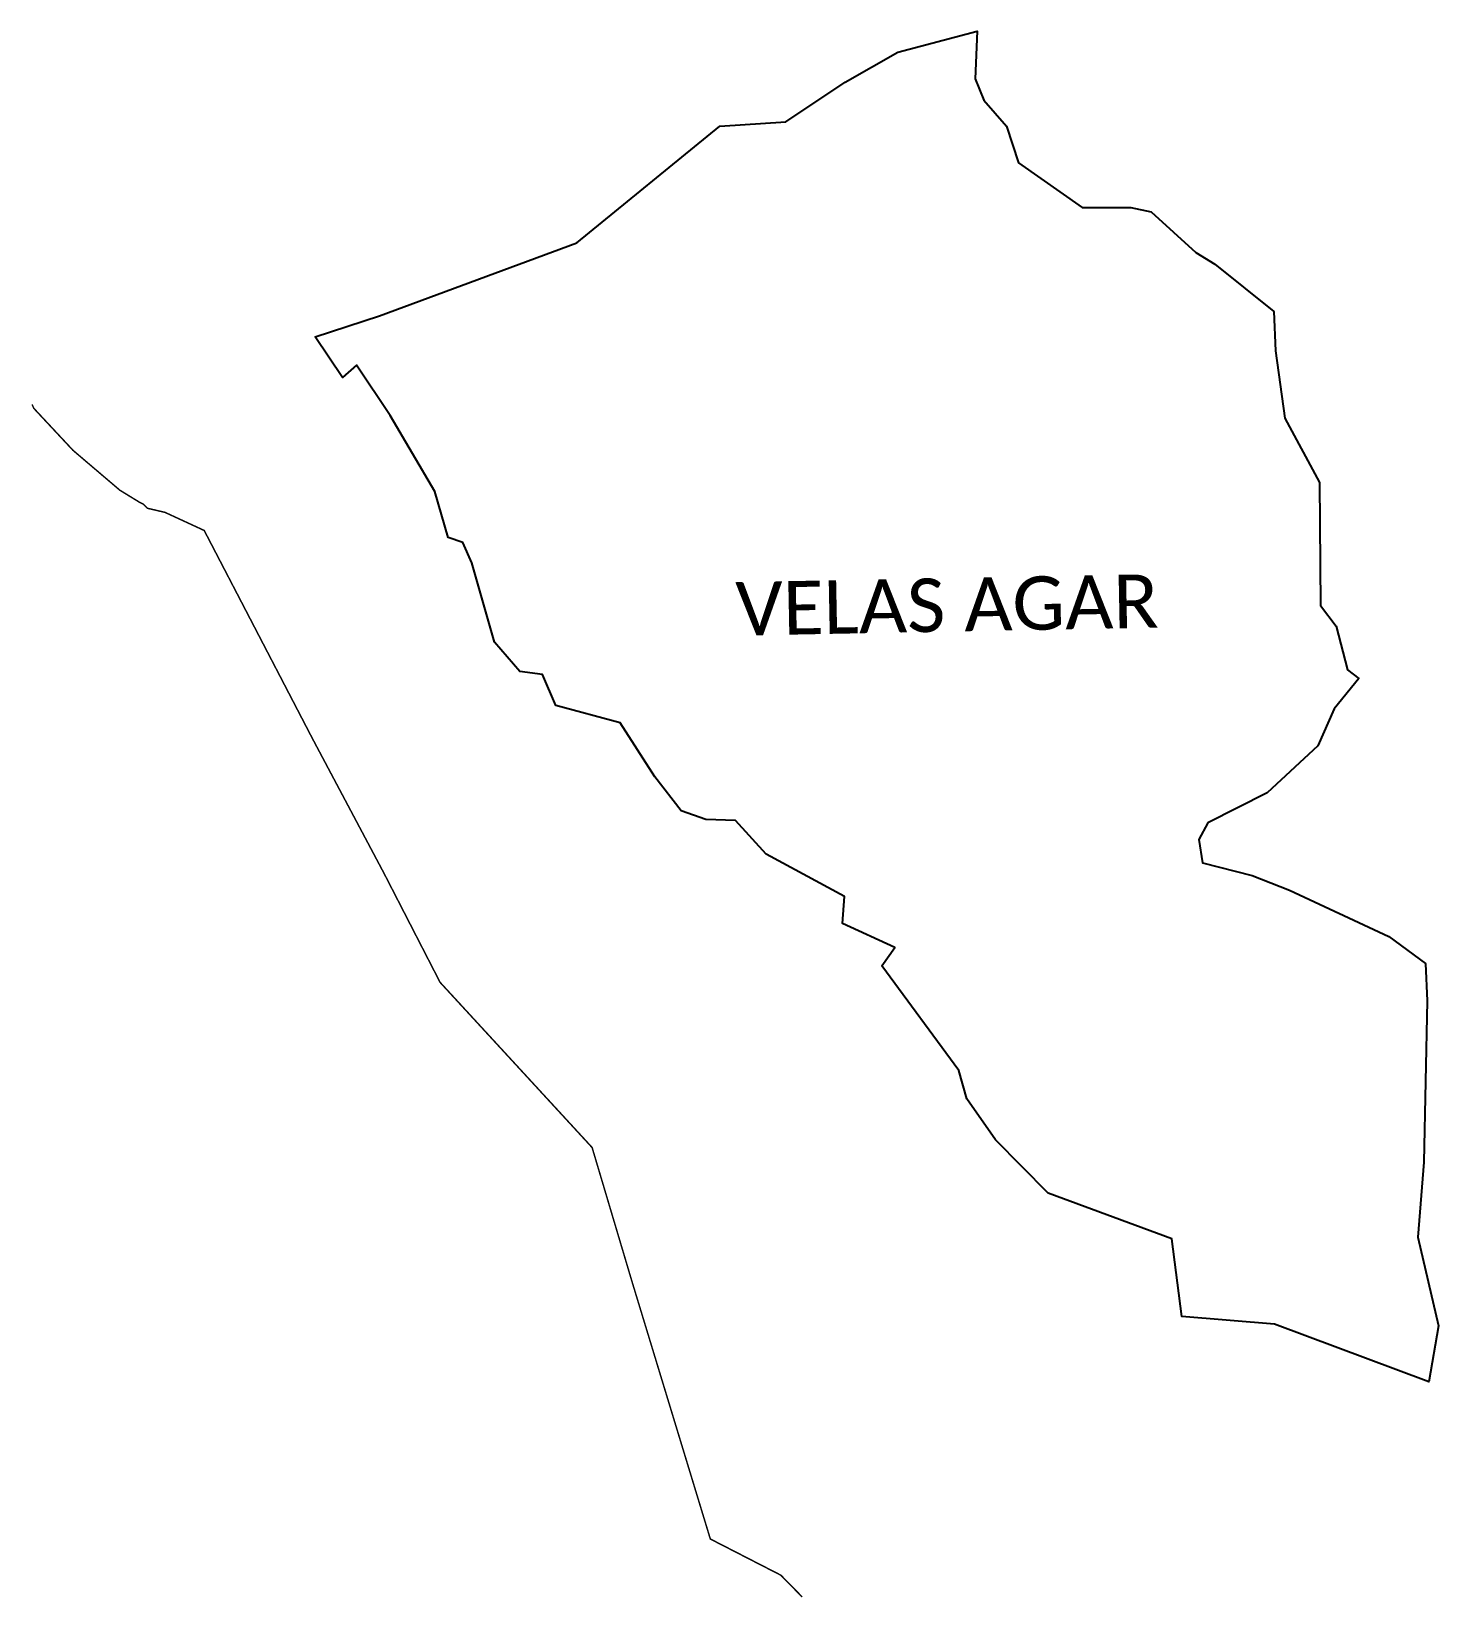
# Model space of a CAD drawing. Header units: metres. Extents: x 284143 to 287003, y 2012352 to 2015536.
import ezdxf

# ---------------------------------------------------------------- set-up
doc = ezdxf.new("R2010")
doc.units = ezdxf.units.M
for name, color, linetype in [('LOW TIDE LINE', 5, 'Continuous'), ('village', 3, 'Continuous'), ('VILLAGE NAME', 250, 'Continuous')]:
    doc.layers.add(name, color=color, linetype=linetype)
doc.styles.get("Standard").update_dxf_attribs({"font": 'calibri.ttf'})

msp = doc.modelspace()

# ---------------------------------------------------------------- linework, layer by layer
at = {"layer": 'LOW TIDE LINE', "lineweight": 18}
msp.add_lwpolyline([(285709.2, 2012354, 3, 3, 0), (285666, 2012398.1, 3, 3, 0), (285522.6, 2012471.7, 3, 3, 0), (285363.6, 2012994.1, 3, 3, 0), (285282.3, 2013267.3, 3, 3, 0), (284973.3, 2013603, 3, 3, 0), (284859.4, 2013824.5, 3, 3, 0), (284713.9, 2014098.4, 3, 3, 0), (284493.9, 2014521.3, 3, 3, 0), (284414.2, 2014558.1, 3, 3, 0), (284378.2, 2014566.5, 3, 3, 0), (284374.2, 2014570.6, 3, 3, 0), (284370.3, 2014574.6, 3, 3, 0), (284362.3, 2014578.7, 3, 3, 0), (284322.5, 2014603.1, 3, 3, 0), (284227.2, 2014684.2, 3, 3, 0), (284147.9, 2014769.2, 3, 3, 0), (284144, 2014777.2, 3, 3, 0)], format="xyseb", dxfattribs=at)
at = {"layer": 'village', "color": 3}
msp.add_polyline3d([(287002.9, 2012905.1, 0), (286982.7, 2012790.8, 0), (286669.4, 2012908.4, 0), (286480.8, 2012924.2, 0), (286460.9, 2013081.5, 0), (286209.4, 2013174.2, 0), (286102.5, 2013282.7, 0), (286044.1, 2013366.2, 0), (286027.5, 2013423.8, 0), (285870.9, 2013636.7, 0), (285897.7, 2013673.6, 0), (285791.3, 2013722.3, 0), (285795.4, 2013777.6, 0), (285635.8, 2013863.4, 0), (285573.7, 2013932, 0), (285513.3, 2013933.8, 0), (285463.5, 2013951.2, 0), (285409.6, 2014020.8, 0), (285339.5, 2014130.7, 0), (285208.6, 2014165.9, 0), (285181.5, 2014228.3, 0), (285135.6, 2014234.9, 0), (285083.6, 2014294.5, 0), (285037.9, 2014455.5, 0), (285019.3, 2014496.9, 0), (284989.8, 2014507, 0), (284962.4, 2014600.6, 0), (284872, 2014755.1, 0), (284803.7, 2014857.5, 0), (284774.9, 2014832.2, 0), (284719.2, 2014915.1, 0), (284849.9, 2014957.2, 0), (285251.2, 2015105.8, 0), (285541.6, 2015343.3, 0), (285676, 2015351.6, 0), (285796.8, 2015432.2, 0), (285904, 2015493.5, 0), (286065.1, 2015535.7, 0), (286061, 2015439.4, 0), (286078.3, 2015395.8, 0), (286124.7, 2015343.1, 0), (286149, 2015268.7, 0), (286278.6, 2015177.4, 0), (286377.3, 2015177.6, 0), (286418.5, 2015169, 0), (286509.6, 2015086, 0), (286548, 2015062.3, 0), (286667.8, 2014966.6, 0), (286671.5, 2014886.4, 0), (286690.4, 2014749.4, 0), (286760.8, 2014618.9, 0), (286762.7, 2014369.1, 0), (286794.6, 2014327.1, 0), (286817.6, 2014238, 0), (286840.7, 2014220.7, 0), (286790.2, 2014158.8, 0), (286757.2, 2014083.3, 0), (286654.2, 2013988.4, 0), (286533.9, 2013927.3, 0), (286515.7, 2013893.4, 0), (286523, 2013845.6, 0), (286623.9, 2013819.8, 0), (286700, 2013790.1, 0), (286901.5, 2013696, 0), (286976.1, 2013641.5, 0), (286979.5, 2013565.1, 0), (286972.9, 2013237.2, 0), (286960.6, 2013085.4, 0)], close=True, dxfattribs=at)

# ---------------------------------------------------------------- texts
at = {"layer": 'VILLAGE NAME', "insert": (285572.9, 2014416.2), "char_height": 108.748, "attachment_point": 1, "rotation": 1.1028}
msp.add_mtext_dynamic_manual_height_columns('{\\fCalibri|b0|i0|c0|p34;VELAS AGAR}', width=1124.425, gutter_width=543.7, heights=[0], dxfattribs=at)

doc.saveas('drawing.dxf')
